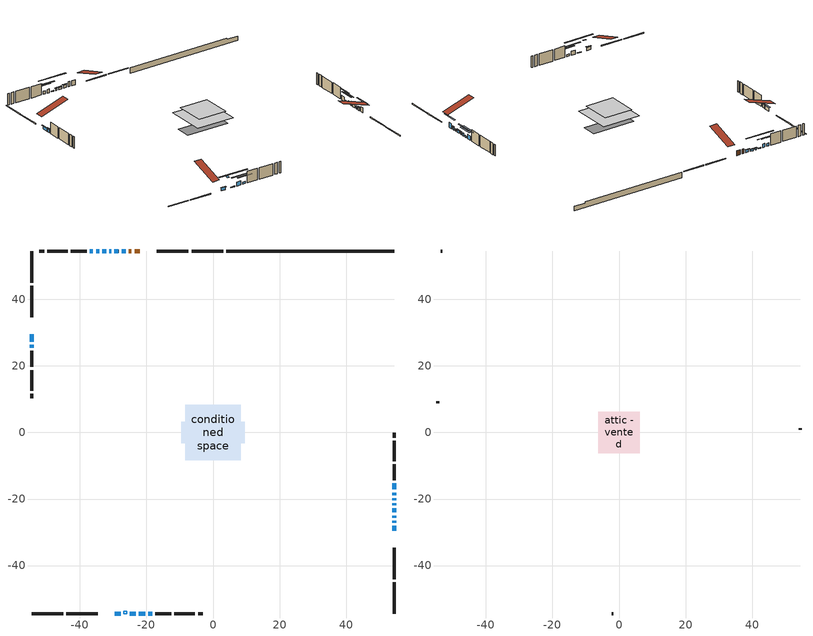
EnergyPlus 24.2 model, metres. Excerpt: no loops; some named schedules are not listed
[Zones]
conditioned space
 floor outside (Floor1 construction): -3.07,-3.07 -3.07,3.07 3.07,3.07 3.07,-3.07 z0.61
 floor adiabatic (AdiabaticFloorConstruction): -8.34,-8.34 -8.34,8.34 8.34,8.34 8.34,-8.34 z3.05
 floor foundation (Slab1 construction): -9.48,-3.17 -9.48,3.17 9.48,3.17 9.48,-3.17 z-1.68
 wall outside (RimJoist1 construction): 3.03,54.56 -6.46,54.56 / -54.56,-54.56 -45.07,-54.56 / -54.56,54.56 -54.56,45.07 / 54.56,-54.56 54.56,-45.07 z0.61:0.91
 wall outside (RimJoist2 construction): -7.39,54.56 -16.88,54.56 / -44.14,-54.56 -34.65,-54.56 / -54.56,44.14 -54.56,34.65 / 54.56,-44.14 54.56,-34.65 z0.61:0.91
 wall outside (AdiabaticWallConstruction 1): -21.95,54.56 -23.59,54.56 / -24.52,54.56 -25.33,54.56 z0.61:2.64
 wall outside (AdiabaticWallConstruction): 54.56,-29.58 54.56,-28.05 z0.61:2.74; 54.56,-27.12 54.56,-26.51 / 54.56,-24.05 54.56,-22.82 / 54.56,-21.9 54.56,-21.29 / -26.26,54.56 -27.48,54.56 / -29.58,-54.56 -27.75,-54.56 / -36.08,54.56 -37,54.56 z0.61:1.83; 54.56,-25.59 54.56,-24.97 / -28.4,54.56 -29.63,54.56 / -30.55,54.56 -31.17,54.56 / 54.56,-18.82 54.56,-18.06 z0.61:1.37; 54.56,-20.36 54.56,-19.75 / -54.56,29.58 -54.56,27.29 z0.61:1.98; -54.56,26.36 -54.56,25.44 / -34.24,54.56 -35.16,54.56 z0.61:2.14; -32.09,54.56 -33.31,54.56 / -25.03,-54.56 -23.2,-54.56 z0.61:0.92; 54.56,-17.13 54.56,-15.3 z0.61:2.44; -22.27,-54.56 -20.44,-54.56 z0.61:2.29; -19.51,-54.56 -18.29,-54.56 z0.61:1.53
 wall outside (Wall1 construction): -37.93,54.56 -42.74,54.56 / -17.36,-54.56 -12.55,-54.56 / -54.56,24.52 -54.56,19.7 / 54.56,-14.37 54.56,-9.56 z0.61:5.49
 wall outside (Wall2 construction): -43.67,54.56 -49.86,54.56 / -11.62,-54.56 -5.42,-54.56 / -54.56,18.78 -54.56,12.58 / 54.56,-8.63 54.56,-2.43 z0.61:5.49
 wall outside (Wall3 construction): -50.79,54.56 -52.16,54.56 / -4.5,-54.56 -3.13,-54.56 / -54.56,11.65 -54.56,10.28 / 54.56,-1.5 54.56,-0.13 z0.61:5.49
 wall foundation (FoundationWall1 construction): 3.96,54.56,-1.68 3.96,54.56,0.61 49.5,54.56,0.61 49.5,54.56,0.1 54.56,54.56,0.1 54.56,54.56,-1.68
 window (WindowConstruction): 54.56,-29.57 54.56,-28.05 z0.61:2.74
 window (WindowConstruction 8): 54.56,-27.12 54.56,-26.51 z0.61:1.83
 window (WindowConstruction 9): 54.56,-25.58 54.56,-24.97 z0.61:1.37
 window (WindowConstruction 10): 54.56,-24.04 54.56,-22.83 z0.61:1.83
 window (WindowConstruction 11): 54.56,-21.9 54.56,-21.29 z0.61:1.83
 window (WindowConstruction 12): -26.26,54.56 -27.48,54.56 z0.61:1.83
 window (WindowConstruction 13): -28.41,54.56 -29.63,54.56 z0.61:1.37
 window (WindowConstruction 14): -30.55,54.56 -31.16,54.56 z0.61:1.37
 window (WindowConstruction 1): 54.56,-20.36 54.56,-19.75 z0.61:1.98
 window (WindowConstruction 15): -29.57,-54.56 -27.75,-54.56 z0.61:1.83
 window (WindowConstruction 16): -54.56,29.57 -54.56,27.29 z0.61:1.98
 window (WindowConstruction 17): -54.56,26.36 -54.56,25.45 z0.61:2.13
 window (WindowConstruction 2): 54.56,-18.82 54.56,-18.06 z0.61:1.37
 window (WindowConstruction 18): -32.09,54.56 -33.31,54.56 z0.61:0.91
 window (WindowConstruction 19): -25.03,-54.56 -23.2,-54.56 z0.61:0.91
 window (WindowConstruction 3): 54.56,-17.13 54.56,-15.3 z0.61:2.44
 window (WindowConstruction 4): -34.24,54.56 -35.16,54.56 z0.61:2.13
 window (WindowConstruction 5): -36.08,54.56 -37,54.56 z0.61:1.83
 window (WindowConstruction 6): -22.27,-54.56 -20.44,-54.56 z0.61:2.29
 window (WindowConstruction 7): -19.51,-54.56 -18.29,-54.56 z0.61:1.52
 door (Door): -21.95,54.56 -23.59,54.56 z0.61:2.64
 door (Door 1): -24.52,54.56 -25.33,54.56 z0.61:2.64
 ceiling adiabatic (AdiabaticFloorConstruction): 8.34,-8.34 8.34,8.34 -8.34,8.34 -8.34,-8.34 z3.05
 roof outside (AdiabaticRoofConstruction): -25.95,-54.56,5.49 -25.95,-53.74,5.76 -26.82,-53.74,5.76 -26.82,-54.56,5.49
 skylight (SkylightConstruction): -25.96,-54.56,5.49 -25.96,-53.74,5.76 -26.82,-53.74,5.76 -26.82,-54.56,5.49
attic - vented
 floor to conditioned space (Floor2 construction Reversed): -6.27,-6.27 -6.27,6.27 6.27,6.27 6.27,-6.27 z5.49
 wall outside (Wall4 construction): -53.09,54.56 -53.63,54.56 / -2.2,-54.56 -1.66,-54.56 / -54.56,9.35 -54.56,8.82 / 54.56,0.79 54.56,1.33 z0.61:5.49
 roof outside (Roof1 construction): -21.02,54.56,5.49 -21.02,42.34,9.56 -17.8,42.34,9.56 -17.8,54.56,5.49; -30.5,-54.56,5.49 -30.5,-42.34,9.56 -33.72,-42.34,9.56 -33.72,-54.56,5.49; -54.56,30.5,5.49 -42.34,30.5,9.56 -42.34,33.72,9.56 -54.56,33.72,5.49; 54.56,-30.5,5.49 42.34,-30.5,9.56 42.34,-33.72,9.56 54.56,-33.72,5.49
shading: 54.56,-25.41 54.56,-32.21 54.97,-32.21 54.97,-25.41 z5.38; 54.56,-26.31 54.56,-27.32 54.97,-27.32 54.97,-26.31 z2.03; 54.56,-24.77 54.56,-25.78 54.97,-25.78 54.97,-24.77 z1.57; 54.56,-22.62 54.56,-24.25 54.97,-24.25 54.97,-22.62 z2.03; 54.56,-21.09 54.56,-22.1 54.97,-22.1 54.97,-21.09 z2.03; -27.68,54.56 -26.06,54.56 -26.06,54.97 -27.68,54.97 z2.03; -29.83,54.56 -28.2,54.56 -28.2,54.97 -29.83,54.97 z1.57; -31.36,54.56 -30.35,54.56 -30.35,54.97 -31.36,54.97 z1.57; 54.56,-17.11 54.56,-23 54.97,-23 54.97,-17.11 z4.62; -27.54,-54.56 -29.78,-54.56 -29.78,-54.97 -27.54,-54.97 z2.03; -54.56,27.09 -54.56,29.78 -54.97,29.78 -54.97,27.09 z2.18; -54.56,25.24 -54.56,26.56 -54.97,26.56 -54.97,25.24 z2.34; 54.56,-15.42 54.56,-21.46 54.97,-21.46 54.97,-15.42 z4.01; -39.1,54.56 -26.3,54.56 -26.3,54.97 -39.1,54.97 z6.71; -17.41,-54.56 -30.82,-54.56 -30.82,-54.97 -17.41,-54.97 z6.71; 54.56,-12.66 54.56,-19.77 54.97,-19.77 54.97,-12.66 z5.08; -37.79,54.56 -31.6,54.56 -31.6,54.97 -37.79,54.97 z4.77; -39.64,54.56 -33.44,54.56 -33.44,54.97 -39.64,54.97 z4.47; -17.8,-54.56 -24.91,-54.56 -24.91,-54.97 -17.8,-54.97 z4.93; -15.65,-54.56 -22.15,-54.56 -22.15,-54.97 -15.65,-54.97 z4.16
[Building]
Building 1: Terrain=Suburbs
[Site:Location]
Toronto Intl AP_ON: Latitude {deg}=43.68; Longitude {deg}=-79.63; Time Zone {hr}=-5; Elevation {m}=173; Keep Site Location Information=Yes
[Site:GroundTemperature:Shallow]
4.59119, 2.66285, 2.50842, 3.42352, 7.09712, 10.7536, 13.9236, 15.9317, 16.1023, 14.4691, 11.3799, 7.83558
[Site:WaterMainsTemperature]
Calculation Method=Schedule; Temperature Schedule=mains temperature schedule
[Material] Roughness=Rough; Thermal Absorptance=0.9
Name | Thickness {m} | Conductivity {W/m-K} | Density {kg/m3} | Specific Heat {J/kg-K} | Solar Absorptance | Visible Absorptance
asphalt or fiberglass shingles | 0.00635 | 0.162714 | 1121.4 | 1465.45 | 0.4 | 0.4
asphalt or fiberglass shingles 1 | 0.00635 | 0.162714 | 1121.4 | 1465.45 | 0.7 | 0.7
ceiling loosefill ins | 0.0846667 | 0.0480833 | 16.02 | 1046.75 | 0.7 | 0.7
ceiling stud and cavity | 0.1397 | 0.0990476 | 65.682 | 1177.47 | 0.7 | 0.7
concrete 4.0 in. | 0.1016 | 1.803125 | 2242.8 | 837.4 | 0.7 | 0.7
concrete 8.0 in. | 0.2032 | 1.803125 | 2242.8 | 837.4 | 0.7 | 0.7
door material | 0.04445 | 0.053851 | 512.64 | 1214.23 | 0.7 | 0.7
door material 1 | 0.04445 | 0.20624 | 512.64 | 1214.23 | 0.7 | 0.7
exterior vertical ins | 0.00200675 | 0.029427 | 32.04 | 1214.23 | 0.7 | 0.7
floor covering | 0.0127 | 0.0433444 | 54.468 | 1339.84 | 0.6 | 0.6
floor rigid ins | 0.103632 | 0.029427 | 32.04 | 1214.23 | 0.7 | 0.7
floor rigid ins 1; roof rigid ins; wall rigid ins 1 | 0.512978 | 0.029427 | 32.04 | 1214.23 | 0.7 | 0.7
floor stud and cavity | 0.1397 | 0.214312 | 92.3553 | 1139.71 | 0.7 | 0.7
floor stud and cavity 1 | 0.1397 | 1.75129 | 37.0049 | 1207.88 | 0.7 | 0.7
furniture material conditioned space 1 | 0.1524 | 0.115458 | 640.8 | 1214.23 | 0.6 | 0.6
gypsum board | 0.0127 | 0.160291 | 801 | 837.4 | 0.6 | 0.6
gypsum board 1 | 0.0127 | 0.160291 | 801 | 837.4 | 0.7 | 0.7
osb sheathing 0.5 in. | 0.0127 | 0.115458 | 512.64 | 1214.23 | 0.7 | 0.7
osb sheathing 0.75 in. | 0.01905 | 0.115458 | 512.64 | 1214.23 | 0.7 | 0.7
osb sheathing 2.0 in. | 0.0508 | 0.115458 | 512.64 | 1214.23 | 0.7 | 0.7
rim joist rigid ins; wall rigid ins | 0.051816 | 0.029427 | 32.04 | 1214.23 | 0.7 | 0.7
rim joist stud and cavity | 0.0508 | 0.0405436 | 125.044 | 1163.47 | 0.6 | 0.6
rim joist stud and cavity 1 | 0.0508 | 0.0448274 | 125.044 | 1163.47 | 0.6 | 0.6
roof stud and cavity | 0.18415 | 1.78685 | 37.0049 | 1207.88 | 0.6 | 0.6
wall stud and cavity | 0.1397 | 0.155262 | 139.0536 | 1170.24 | 0.7 | 0.7
wall stud and cavity 1 | 0.1397 | 0.156487 | 139.0536 | 1170.24 | 0.7 | 0.7
wall stud and cavity 2 | 0.1397 | 0.180727 | 139.0536 | 1170.24 | 0.7 | 0.7
wall stud and cavity 3 | 0.0889 | 6.9971 | 50.32683 | 1063.81 | 0.6 | 0.6
wall stud and cavity 4 | 0.0889 | 0.380278 | 52.3479 | 1209.89 | 0.7 | 0.7
wall stud and cavity 5 | 0.0889 | 0.391764 | 83.0341 | 1211.67 | 0.7 | 0.7
wood siding | 0.0254 | 0.102417 | 544.68 | 1172.36 | 0.4 | 0.4
wood siding 1 | 0.00254 | 0.102417 | 544.68 | 1172.36 | 0.4 | 0.4
wood siding 2; wood siding 3; wood siding 4 | 0.0254 | 0.102417 | 544.68 | 1172.36 | 0.7 | 0.7
[WindowMaterial:SimpleGlazingSystem]
Name | U-Factor {W/m2-K} | Solar Heat Gain Coefficient
SkylightMaterial | 3.58242 | 0.6652
WindowMaterial | 2.88953 | 0.69
WindowMaterial 1 | 3.06271 | 0.53
WindowMaterial 10 | 2.92076 | 0.67
WindowMaterial 11 | 2.96789 | 0.62
WindowMaterial 12 | 2.94859 | 0.64
WindowMaterial 13 | 2.99742 | 0.59
WindowMaterial 14 | 2.927009 | 0.66
WindowMaterial 15 | 3.06555 | 0.49
WindowMaterial 2 | 2.97187 | 0.61
WindowMaterial 3 | 2.8867 | 0.7
WindowMaterial 4 | 2.99458 | 0.6
WindowMaterial 5 | 2.93609 | 0.65
WindowMaterial 6 | 2.92474 | 0.66
WindowMaterial 7 | 2.97868 | 0.61
WindowMaterial 8 | 3.063281 | 0.53
WindowMaterial 9 | 2.98776 | 0.6
[Construction]
AdiabaticFloorConstruction: floor stud and cavity 1, floor rigid ins 1, osb sheathing 0.75 in., floor covering
AdiabaticRoofConstruction: asphalt or fiberglass shingles 1, roof rigid ins, osb sheathing 0.75 in., roof stud and cavity
AdiabaticWallConstruction: wood siding 3, wall rigid ins 1, wall stud and cavity 4, gypsum board
AdiabaticWallConstruction 1: wood siding 4, wall rigid ins 1, wall stud and cavity 4, gypsum board
Door: door material
Door 1: door material 1
Floor1 construction: floor stud and cavity, floor rigid ins, osb sheathing 0.75 in., floor covering
Floor2 construction Reversed: gypsum board, ceiling stud and cavity, ceiling loosefill ins
FoundationWall1 construction: concrete 8.0 in., gypsum board 1
furniture construction conditioned space 1: furniture material conditioned space 1
PartitionWallConstruction: gypsum board, wall stud and cavity 5, gypsum board
RimJoist1 construction: wood siding 2, rim joist rigid ins, osb sheathing 2.0 in., rim joist stud and cavity
RimJoist2 construction: wood siding 2, osb sheathing 2.0 in., rim joist stud and cavity 1
Roof1 construction: asphalt or fiberglass shingles
SkylightConstruction: SkylightMaterial
Slab1 construction: concrete 4.0 in.
Wall1 construction: wood siding, wall rigid ins, osb sheathing 0.5 in., wall stud and cavity, gypsum board
Wall2 construction: wood siding, wall rigid ins, osb sheathing 0.5 in., wall stud and cavity 1, gypsum board
Wall3 construction: wood siding, wall rigid ins, osb sheathing 0.5 in., wall stud and cavity 2, gypsum board
Wall4 construction: wood siding 1, wall stud and cavity 3
WindowConstruction: WindowMaterial
WindowConstruction 1: WindowMaterial 1
WindowConstruction 10: WindowMaterial 10
WindowConstruction 11; WindowConstruction 12: WindowMaterial 11
WindowConstruction 13: WindowMaterial 12
WindowConstruction 14; WindowConstruction 9: WindowMaterial 9
WindowConstruction 15; WindowConstruction 5: WindowMaterial 5
WindowConstruction 16: WindowMaterial 13
WindowConstruction 17: WindowMaterial 14
WindowConstruction 18; WindowConstruction 19: WindowMaterial 15
WindowConstruction 2: WindowMaterial 2
WindowConstruction 3: WindowMaterial 3
WindowConstruction 4: WindowMaterial 4
WindowConstruction 6: WindowMaterial 6
WindowConstruction 7: WindowMaterial 7
WindowConstruction 8: WindowMaterial 8
[Zone] Multiplier=1; Part of Total Floor Area=Yes
Name | Volume {m3}
attic - vented | 104.613
conditioned space | 1063
[Space]
Name | Zone | Volume {m3}
attic - vented 1 | attic - vented | 104.613
conditioned space 1 | conditioned space | 1063
[ZoneInfiltration:EffectiveLeakageArea]
infil attic - vented 1: Zone or Space=attic - vented 1; Schedule=Always On Discrete; Effective Air Leakage Area {cm2}=6504.69; Stack Coefficient=0.000622222; Wind Coefficient=1.68536e-05
[ZoneMixing]
whole house fan mix: Zone or Space=attic - vented; Schedule=Always On Continuous; Design Flow Rate Calculation Method=Flow/Zone; Design Flow Rate {m3/s}=0; Source Zone or Space=conditioned space
[SurfaceProperty:ExposedFoundationPerimeter]
Slab1: Exposed Perimeter Calculation Method=TotalExposedPerimeter; Total Exposed Perimeter {m}=50.598
[InternalMass] Zone or ZoneList=conditioned space; Space or SpaceList=conditioned space 1
Name | Construction | Surface Area {m2}
furniture mass conditioned space 1 | furniture construction conditioned space 1 | 174.456
partition wall mass | PartitionWallConstruction | 436.14
[Lights]
interior lighting: Zone or ZoneList or Space or SpaceList=conditioned space 1; Schedule=interior lighting schedule; Design Level Calculation Method=LightingLevel; Lighting Level {W}=343.2; Return Air Fraction=0; Fraction Radiant=0.6; Fraction Visible=0.2; Fraction Replaceable=1
[People]
occupants: Zone or ZoneList or Space or SpaceList=conditioned space 1; Number of People Schedule=occupants schedule; Number of People Calculation Method=People; Number of People=3; Fraction Radiant=0.314171; Sensible Heat Fraction=0.56303; Activity Level Schedule=occupants activity schedule; Carbon Dioxide Generation Rate {m3/s-W}=0; Enable ASHRAE 55 Comfort Warnings=No; Mean Radiant Temperature Calculation Type=EnclosureAveraged
[ElectricEquipment] Zone or ZoneList or Space or SpaceList=conditioned space 1; Design Level Calculation Method=EquipmentLevel
Name | Schedule | Design Level {W} | Fraction Latent | Fraction Radiant | Fraction Lost
clothes dryer | clothes dryer schedule | 140.772 | 0.015 | 0.081 | 0.85
clothes washer | clothes washer schedule | 32.1985 | 0.03 | 0.162 | 0.7
cooking range | cooking range schedule | 215.147 | 0.08 | 0.432 | 0.2
dishwasher | dishwasher schedule | 66.8632 | 0.3 | 0.18 | 0.4
fridge | fridge schedule | 72.9452 | 0 | 0.6 | 0
mech vent bath fan 0 | mech vent bath fan 0 schedule | 50.2 | 0 | 0 | 1
mech vent bath fan 1 | mech vent bath fan 1 schedule | 50.2 | 0 | 0 | 1
mech vent house fan | mech vent house fan schedule | 0.95 | 0 | 0 | 1
mech vent house fan cfis | mech vent house fan cfis schedule | 0 | 0 | 0 | 0
mech vent range fan 0 | mech vent range fan 0 schedule | 57 | 0 | 0 | 1
misc plug loads | misc plug loads schedule | 494.7 | 0.045 | 0.513 | 0.1
whole house fan | Always On Discrete | 0 | 0 | 0 | 1
[OtherEquipment] Zone or ZoneList or Space or SpaceList=conditioned space 1; Design Level Calculation Method=EquipmentLevel
Name | Fuel Type | Schedule | Design Level {W} | Fraction Latent | Fraction Radiant | Fraction Lost
clothes dryer 1 | Electricity | clothes dryer schedule | 0 | 0.015 | 0.081 | 0.85
cooking range 1 | Electricity | cooking range schedule | 0 | 0.08 | 0.432 | 0.2
general water use latent | None | general water use schedule | 62.594 | 1 | 0 | 0
general water use sensible | None | general water use schedule | -61.6891 | 0 | 0.6 | 0
mech vent house fan latent load | None | Always On Discrete | 0 | 1 | 0 | 0
mech vent house fan sensible load | None | Always On Discrete | 0 | 0 | 0 | 0
water heater energy adjustment1 | NaturalGas | Always On Discrete | 0.01 | 0 | 0 | 1
[ZoneInfiltration:DesignFlowRate] Zone or ZoneList or Space or SpaceList=conditioned space 1; Schedule=Always On Discrete; Design Flow Rate Calculation Method=Flow/Zone; Design Flow Rate {m3/s}=0
infil flow; natural vent flow; whole house fan flow
[Foundation:Kiva]
Foundation Kiva 1: Initial Indoor Air Temperature {C}=18; Wall Height Above Grade {m}=0.609996; Wall Depth Below Slab {m}=0.2032; Custom Block Material Name 1=exterior vertical ins; Custom Block Depth 1 {m}=2.28999; Custom Block X Position 1 {m}=0.2159; Custom Block Z Position 1 {m}=0
[Foundation:Kiva:Settings]
Soil Conductivity {W/m-K}=0.849921; Soil Density {kg/m3}=1842.3; Soil Specific Heat {J/kg-K}=418.7; Ground Solar Absorptivity=0.9; Ground Thermal Absorptivity=0.9; Ground Surface Roughness {m}=0.03; Far-Field Width {m}=40; Deep-Ground Boundary Condition=ZeroFlux; Deep-Ground Depth {m}=40; Minimum Cell Dimension {m}=0.2; Maximum Cell Growth Coefficient=3; Simulation Timestep=Timestep
[Exterior:Lights]
exterior lighting: Schedule=exterior lighting schedule; Design Level {W}=75.6
[Schedule:Constant]
Name | Hourly Value
Always On Continuous; mech vent house fan schedule; mech vent house fan cfis schedule; Always On Discrete | 1
occupants activity schedule | 117.228
fridge schedule | 0
[Schedule:Week:Daily]
interior lighting schedule Week Rule - Jan1-Jan27: interior lighting schedule day, interior lighting schedule day, interior lighting schedule day, interior lighting schedule day, interior lighting schedule day, interior lighting schedule day, interior lighting schedule day, interior lighting schedule default day, interior lighting schedule default day, interior lighting schedule default day, interior lighting schedule default day, interior lighting schedule default day
interior lighting schedule Week Rule - Jan28-Feb3: interior lighting schedule day, interior lighting schedule day, interior lighting schedule day, interior lighting schedule day, interior lighting schedule day 1, interior lighting schedule day 1, interior lighting schedule day 1, interior lighting schedule default day, interior lighting schedule default day, interior lighting schedule default day, interior lighting schedule default day, interior lighting schedule default day
interior lighting schedule Week Rule - Feb4-Feb24: interior lighting schedule day 1, interior lighting schedule day 1, interior lighting schedule day 1, interior lighting schedule day 1, interior lighting schedule day 1, interior lighting schedule day 1, interior lighting schedule day 1, interior lighting schedule default day, interior lighting schedule default day, interior lighting schedule default day, interior lighting schedule default day, interior lighting schedule default day
interior lighting schedule Week Rule - Feb25-Mar3: interior lighting schedule day 1, interior lighting schedule day 1, interior lighting schedule day 1, interior lighting schedule day 1, interior lighting schedule day 2, interior lighting schedule day 2, interior lighting schedule day 2, interior lighting schedule default day, interior lighting schedule default day, interior lighting schedule default day, interior lighting schedule default day, interior lighting schedule default day
interior lighting schedule Week Rule - Mar4-Mar31: interior lighting schedule day 2, interior lighting schedule day 2, interior lighting schedule day 2, interior lighting schedule day 2, interior lighting schedule day 2, interior lighting schedule day 2, interior lighting schedule day 2, interior lighting schedule default day, interior lighting schedule default day, interior lighting schedule default day, interior lighting schedule default day, interior lighting schedule default day
interior lighting schedule Week Rule - Apr1-Apr28: interior lighting schedule day 3, interior lighting schedule day 3, interior lighting schedule day 3, interior lighting schedule day 3, interior lighting schedule day 3, interior lighting schedule day 3, interior lighting schedule day 3, interior lighting schedule default day, interior lighting schedule default day, interior lighting schedule default day, interior lighting schedule default day, interior lighting schedule default day
interior lighting schedule Week Rule - Apr29-May5: interior lighting schedule day 3, interior lighting schedule day 3, interior lighting schedule day 4, interior lighting schedule day 4, interior lighting schedule day 4, interior lighting schedule day 4, interior lighting schedule day 4, interior lighting schedule default day, interior lighting schedule default day, interior lighting schedule default day, interior lighting schedule default day, interior lighting schedule default day
interior lighting schedule Week Rule - May6-May26: interior lighting schedule day 4, interior lighting schedule day 4, interior lighting schedule day 4, interior lighting schedule day 4, interior lighting schedule day 4, interior lighting schedule day 4, interior lighting schedule day 4, interior lighting schedule default day, interior lighting schedule default day, interior lighting schedule default day, interior lighting schedule default day, interior lighting schedule default day
interior lighting schedule Week Rule - May27-Jun2: interior lighting schedule day 4, interior lighting schedule day 4, interior lighting schedule day 4, interior lighting schedule day 4, interior lighting schedule day 4, interior lighting schedule day 5, interior lighting schedule day 5, interior lighting schedule default day, interior lighting schedule default day, interior lighting schedule default day, interior lighting schedule default day, interior lighting schedule default day
interior lighting schedule Week Rule - Jun3-Jun30: interior lighting schedule day 5, interior lighting schedule day 5, interior lighting schedule day 5, interior lighting schedule day 5, interior lighting schedule day 5, interior lighting schedule day 5, interior lighting schedule day 5, interior lighting schedule default day, interior lighting schedule default day, interior lighting schedule default day, interior lighting schedule default day, interior lighting schedule default day
interior lighting schedule Week Rule - Jul1-Jul28: interior lighting schedule day 6, interior lighting schedule day 6, interior lighting schedule day 6, interior lighting schedule day 6, interior lighting schedule day 6, interior lighting schedule day 6, interior lighting schedule day 6, interior lighting schedule default day, interior lighting schedule default day, interior lighting schedule default day, interior lighting schedule default day, interior lighting schedule default day
interior lighting schedule Week Rule - Jul29-Aug4: interior lighting schedule day 6, interior lighting schedule day 6, interior lighting schedule day 6, interior lighting schedule day 7, interior lighting schedule day 7, interior lighting schedule day 7, interior lighting schedule day 7, interior lighting schedule default day, interior lighting schedule default day, interior lighting schedule default day, interior lighting schedule default day, interior lighting schedule default day
interior lighting schedule Week Rule - Aug5-Aug25: interior lighting schedule day 7, interior lighting schedule day 7, interior lighting schedule day 7, interior lighting schedule day 7, interior lighting schedule day 7, interior lighting schedule day 7, interior lighting schedule day 7, interior lighting schedule default day, interior lighting schedule default day, interior lighting schedule default day, interior lighting schedule default day, interior lighting schedule default day
interior lighting schedule Week Rule - Aug26-Sep1: interior lighting schedule day 7, interior lighting schedule day 7, interior lighting schedule day 7, interior lighting schedule day 7, interior lighting schedule day 7, interior lighting schedule day 7, interior lighting schedule day 8, interior lighting schedule default day, interior lighting schedule default day, interior lighting schedule default day, interior lighting schedule default day, interior lighting schedule default day
interior lighting schedule Week Rule - Sep2-Sep29: interior lighting schedule day 8, interior lighting schedule day 8, interior lighting schedule day 8, interior lighting schedule day 8, interior lighting schedule day 8, interior lighting schedule day 8, interior lighting schedule day 8, interior lighting schedule default day, interior lighting schedule default day, interior lighting schedule default day, interior lighting schedule default day, interior lighting schedule default day
interior lighting schedule Week Rule - Sep30-Oct6: interior lighting schedule day 8, interior lighting schedule day 9, interior lighting schedule day 9, interior lighting schedule day 9, interior lighting schedule day 9, interior lighting schedule day 9, interior lighting schedule day 9, interior lighting schedule default day, interior lighting schedule default day, interior lighting schedule default day, interior lighting schedule default day, interior lighting schedule default day
interior lighting schedule Week Rule - Oct7-Oct27: interior lighting schedule day 9, interior lighting schedule day 9, interior lighting schedule day 9, interior lighting schedule day 9, interior lighting schedule day 9, interior lighting schedule day 9, interior lighting schedule day 9, interior lighting schedule default day, interior lighting schedule default day, interior lighting schedule default day, interior lighting schedule default day, interior lighting schedule default day
interior lighting schedule Week Rule - Oct28-Nov3: interior lighting schedule day 9, interior lighting schedule day 9, interior lighting schedule day 9, interior lighting schedule day 9, interior lighting schedule day 10, interior lighting schedule day 10, interior lighting schedule day 10, interior lighting schedule default day, interior lighting schedule default day, interior lighting schedule default day, interior lighting schedule default day, interior lighting schedule default day
interior lighting schedule Week Rule - Nov4-Nov24: interior lighting schedule day 10, interior lighting schedule day 10, interior lighting schedule day 10, interior lighting schedule day 10, interior lighting schedule day 10, interior lighting schedule day 10, interior lighting schedule day 10, interior lighting schedule default day, interior lighting schedule default day, interior lighting schedule default day, interior lighting schedule default day, interior lighting schedule default day
interior lighting schedule Week Rule - Nov25-Dec1: interior lighting schedule day 10, interior lighting schedule day 10, interior lighting schedule day 10, interior lighting schedule day 10, interior lighting schedule day 10, interior lighting schedule day 10, interior lighting schedule day 11, interior lighting schedule default day, interior lighting schedule default day, interior lighting schedule default day, interior lighting schedule default day, interior lighting schedule default day
interior lighting schedule Week Rule - Dec2-Dec31: interior lighting schedule day 11, interior lighting schedule day 11, interior lighting schedule day 11, interior lighting schedule day 11, interior lighting schedule day 11, interior lighting schedule day 11, interior lighting schedule day 11, interior lighting schedule default day, interior lighting schedule default day, interior lighting schedule default day, interior lighting schedule default day, interior lighting schedule default day
occupants schedule Week Rule - Jan1-Dec31: occupants schedule day, occupants schedule day, occupants schedule day, occupants schedule day, occupants schedule day, occupants schedule day, occupants schedule day, occupants schedule default day, occupants schedule default day, occupants schedule default day, occupants schedule default day, occupants schedule default day
clothes dryer schedule Week Rule - Jan1-Dec31: clothes dryer schedule day, clothes dryer schedule day, clothes dryer schedule day, clothes dryer schedule day, clothes dryer schedule day, clothes dryer schedule day, clothes dryer schedule day, clothes dryer schedule default day, clothes dryer schedule default day, clothes dryer schedule default day, clothes dryer schedule default day, clothes dryer schedule default day
clothes washer schedule Week Rule - Jan1-Dec31: clothes washer schedule day, clothes washer schedule day, clothes washer schedule day, clothes washer schedule day, clothes washer schedule day, clothes washer schedule day, clothes washer schedule day, clothes washer schedule default day, clothes washer schedule default day, clothes washer schedule default day, clothes washer schedule default day, clothes washer schedule default day
cooking range schedule Week Rule - Jan1-Dec31: cooking range schedule day, cooking range schedule day, cooking range schedule day, cooking range schedule day, cooking range schedule day, cooking range schedule day, cooking range schedule day, cooking range schedule default day, cooking range schedule default day, cooking range schedule default day, cooking range schedule default day, cooking range schedule default day
dishwasher schedule Week Rule - Jan1-Dec31: dishwasher schedule day, dishwasher schedule day, dishwasher schedule day, dishwasher schedule day, dishwasher schedule day, dishwasher schedule day, dishwasher schedule day, dishwasher schedule default day, dishwasher schedule default day, dishwasher schedule default day, dishwasher schedule default day, dishwasher schedule default day
mech vent bath fan 0 schedule Week Rule - Jan1-Dec31: mech vent bath fan 0 schedule day, mech vent bath fan 0 schedule day, mech vent bath fan 0 schedule day, mech vent bath fan 0 schedule day, mech vent bath fan 0 schedule day, mech vent bath fan 0 schedule day, mech vent bath fan 0 schedule day, mech vent bath fan 0 schedule default day, mech vent bath fan 0 schedule default day, mech vent bath fan 0 schedule default day, mech vent bath fan 0 schedule default day, mech vent bath fan 0 schedule default day
mech vent bath fan 1 schedule Week Rule - Jan1-Dec31: mech vent bath fan 1 schedule day, mech vent bath fan 1 schedule day, mech vent bath fan 1 schedule day, mech vent bath fan 1 schedule day, mech vent bath fan 1 schedule day, mech vent bath fan 1 schedule day, mech vent bath fan 1 schedule day, mech vent bath fan 1 schedule default day, mech vent bath fan 1 schedule default day, mech vent bath fan 1 schedule default day, mech vent bath fan 1 schedule default day, mech vent bath fan 1 schedule default day
mech vent range fan 0 schedule Week Rule - Jan1-Dec31: mech vent range fan 0 schedule day, mech vent range fan 0 schedule day, mech vent range fan 0 schedule day, mech vent range fan 0 schedule day, mech vent range fan 0 schedule day, mech vent range fan 0 schedule day, mech vent range fan 0 schedule day, mech vent range fan 0 schedule default day, mech vent range fan 0 schedule default day, mech vent range fan 0 schedule default day, mech vent range fan 0 schedule default day, mech vent range fan 0 schedule default day
misc plug loads schedule Week Rule - Jan1-Dec31: misc plug loads schedule day, misc plug loads schedule day, misc plug loads schedule day, misc plug loads schedule day, misc plug loads schedule day, misc plug loads schedule day, misc plug loads schedule day, misc plug loads schedule default day, misc plug loads schedule default day, misc plug loads schedule default day, misc plug loads schedule default day, misc plug loads schedule default day
general water use schedule Week Rule - Jan1-Dec31: general water use schedule day, general water use schedule day, general water use schedule day, general water use schedule day, general water use schedule day, general water use schedule day, general water use schedule day, general water use schedule default day, general water use schedule default day, general water use schedule default day, general water use schedule default day, general water use schedule default day
exterior lighting schedule Week Rule - Jan1-Jan27: exterior lighting schedule day, exterior lighting schedule day, exterior lighting schedule day, exterior lighting schedule day, exterior lighting schedule day, exterior lighting schedule day, exterior lighting schedule day, exterior lighting schedule default day, exterior lighting schedule default day, exterior lighting schedule default day, exterior lighting schedule default day, exterior lighting schedule default day
exterior lighting schedule Week Rule - Jan28-Feb3: exterior lighting schedule day, exterior lighting schedule day, exterior lighting schedule day, exterior lighting schedule day, exterior lighting schedule day 1, exterior lighting schedule day 1, exterior lighting schedule day 1, exterior lighting schedule default day, exterior lighting schedule default day, exterior lighting schedule default day, exterior lighting schedule default day, exterior lighting schedule default day
exterior lighting schedule Week Rule - Feb4-Feb24: exterior lighting schedule day 1, exterior lighting schedule day 1, exterior lighting schedule day 1, exterior lighting schedule day 1, exterior lighting schedule day 1, exterior lighting schedule day 1, exterior lighting schedule day 1, exterior lighting schedule default day, exterior lighting schedule default day, exterior lighting schedule default day, exterior lighting schedule default day, exterior lighting schedule default day
exterior lighting schedule Week Rule - Feb25-Mar3: exterior lighting schedule day 1, exterior lighting schedule day 1, exterior lighting schedule day 1, exterior lighting schedule day 1, exterior lighting schedule day 2, exterior lighting schedule day 2, exterior lighting schedule day 2, exterior lighting schedule default day, exterior lighting schedule default day, exterior lighting schedule default day, exterior lighting schedule default day, exterior lighting schedule default day
[Schedule:Year]
interior lighting schedule: interior lighting schedule Week Rule - Jan1-Jan27, 1, 1, 1, 27, interior lighting schedule Week Rule - Jan28-Feb3, 1, 28, 2, 3, interior lighting schedule Week Rule - Feb4-Feb24, 2, 4, 2, 24, interior lighting schedule Week Rule - Feb25-Mar3, 2, 25, 3, 3, interior lighting schedule Week Rule - Mar4-Mar31, 3, 4, 3, 31, interior lighting schedule Week Rule - Apr1-Apr28, 4, 1, 4, 28, interior lighting schedule Week Rule - Apr29-May5, 4, 29, 5, 5, interior lighting schedule Week Rule - May6-May26, 5, 6, 5, 26, interior lighting schedule Week Rule - May27-Jun2, 5, 27, 6, 2, interior lighting schedule Week Rule - Jun3-Jun30, 6, 3, 6, 30, interior lighting schedule Week Rule - Jul1-Jul28, 7, 1, 7, 28, interior lighting schedule Week Rule - Jul29-Aug4, 7, 29, 8, 4, interior lighting schedule Week Rule - Aug5-Aug25, 8, 5, 8, 25, interior lighting schedule Week Rule - Aug26-Sep1, 8, 26, 9, 1, interior lighting schedule Week Rule - Sep2-Sep29, 9, 2, 9, 29, interior lighting schedule Week Rule - Sep30-Oct6, 9, 30, 10, 6, interior lighting schedule Week Rule - Oct7-Oct27, 10, 7, 10, 27, interior lighting schedule Week Rule - Oct28-Nov3, 10, 28, 11, 3, interior lighting schedule Week Rule - Nov4-Nov24, 11, 4, 11, 24, interior lighting schedule Week Rule - Nov25-Dec1, 11, 25, 12, 1, interior lighting schedule Week Rule - Dec2-Dec31, 12, 2, 12, 31
occupants schedule: occupants schedule Week Rule - Jan1-Dec31, 1, 1, 12, 31
clothes dryer schedule: clothes dryer schedule Week Rule - Jan1-Dec31, 1, 1, 12, 31
clothes washer schedule: clothes washer schedule Week Rule - Jan1-Dec31, 1, 1, 12, 31
cooking range schedule: cooking range schedule Week Rule - Jan1-Dec31, 1, 1, 12, 31
dishwasher schedule: dishwasher schedule Week Rule - Jan1-Dec31, 1, 1, 12, 31
mech vent bath fan 0 schedule: mech vent bath fan 0 schedule Week Rule - Jan1-Dec31, 1, 1, 12, 31
mech vent bath fan 1 schedule: mech vent bath fan 1 schedule Week Rule - Jan1-Dec31, 1, 1, 12, 31
mech vent range fan 0 schedule: mech vent range fan 0 schedule Week Rule - Jan1-Dec31, 1, 1, 12, 31
misc plug loads schedule: misc plug loads schedule Week Rule - Jan1-Dec31, 1, 1, 12, 31
general water use schedule: general water use schedule Week Rule - Jan1-Dec31, 1, 1, 12, 31
exterior lighting schedule: exterior lighting schedule Week Rule - Jan1-Jan27, 1, 1, 1, 27, exterior lighting schedule Week Rule - Jan28-Feb3, 1, 28, 2, 3, exterior lighting schedule Week Rule - Feb4-Feb24, 2, 4, 2, 24, exterior lighting schedule Week Rule - Feb25-Mar3, 2, 25, 3, 3, exterior lighting schedule Week Rule - Mar4-Mar31, 3, 4, 3, 31, exterior lighting schedule Week Rule - Apr1-Apr28, 4, 1, 4, 28, exterior lighting schedule Week Rule - Apr29-May5, 4, 29, 5, 5, exterior lighting schedule Week Rule - May6-May26, 5, 6, 5, 26, exterior lighting schedule Week Rule - May27-Jun2, 5, 27, 6, 2, exterior lighting schedule Week Rule - Jun3-Jun30, 6, 3, 6, 30, exterior lighting schedule Week Rule - Jul1-Jul28, 7, 1, 7, 28, exterior lighting schedule Week Rule - Jul29-Aug4, 7, 29, 8, 4, exterior lighting schedule Week Rule - Aug5-Aug25, 8, 5, 8, 25, exterior lighting schedule Week Rule - Aug26-Sep1, 8, 26, 9, 1, exterior lighting schedule Week Rule - Sep2-Sep29, 9, 2, 9, 29, exterior lighting schedule Week Rule - Sep30-Oct6, 9, 30, 10, 6, exterior lighting schedule Week Rule - Oct7-Oct27, 10, 7, 10, 27, exterior lighting schedule Week Rule - Oct28-Nov3, 10, 28, 11, 3, exterior lighting schedule Week Rule - Nov4-Nov24, 11, 4, 11, 24, exterior lighting schedule Week Rule - Nov25-Dec1, 11, 25, 12, 1, exterior lighting schedule Week Rule - Dec2-Dec31, 12, 2, 12, 31
[Schedule:Compact]
mains temperature schedule: Through: 01/01, For: AllDays, Until: 24:00, 8.43722, Through: 01/02, For: AllDays, Until: 24:00, 8.37111, Through: 01/03, For: AllDays, Until: 24:00, 8.30611, Through: 01/04, For: AllDays, Until: 24:00, 8.24222, Through: 01/05, For: AllDays, Until: 24:00, 8.17944, Through: 01/06, For: AllDays, Until: 24:00, 8.11833, Through: 01/07, For: AllDays, Until: 24:00, 8.05833, Through: 01/08, For: AllDays, Until: 24:00, 7.99944, Through: 01/09, For: AllDays, Until: 24:00, 7.94222, Through: 01/10, For: AllDays, Until: 24:00, 7.88611, Through: 01/11, For: AllDays, Until: 24:00, 7.83167, Through: 01/12, For: AllDays, Until: 24:00, 7.77833, Through: 01/13, For: AllDays, Until: 24:00, 7.72611, Through: 01/14, For: AllDays, Until: 24:00, 7.67556, Through: 01/15, For: AllDays, Until: 24:00, 7.62667, Through: 01/16, For: AllDays, Until: 24:00, 7.57889, Through: 01/17, For: AllDays, Until: 24:00, 7.53278, Through: 01/18, For: AllDays, Until: 24:00, 7.48778, Through: 01/19, For: AllDays, Until: 24:00, 7.44444, Through: 01/20, For: AllDays, Until: 24:00, 7.40278, Through: 01/21, For: AllDays, Until: 24:00, 7.36278, Through: 01/22, For: AllDays, Until: 24:00, 7.32389, Through: 01/23, For: AllDays, Until: 24:00, 7.28667, Through: 01/24, For: AllDays, Until: 24:00, 7.25056, Through: 01/25, For: AllDays, Until: 24:00, 7.21667, Through: 01/26, For: AllDays, Until: 24:00, 7.18389, Through: 01/27, For: AllDays, Until: 24:00, 7.15278, Through: 01/28, For: AllDays, Until: 24:00, 7.12333, Through: 01/29, For: AllDays, Until: 24:00, 7.09556, Through: 01/30, For: AllDays, Until: 24:00, 7.06944, Through: 01/31, For: AllDays, Until: 24:00, 7.04444, Through: 02/01, For: AllDays, Until: 24:00, 7.02167, Through: 02/02, For: AllDays, Until: 24:00, 7, Through: 02/03, For: AllDays, Until: 24:00, 6.98, Through: 02/04, For: AllDays, Until: 24:00, 6.96222, Through: 02/05, For: AllDays, Until: 24:00, 6.94556, Through: 02/06, For: AllDays, Until: 24:00, 6.93056, Through: 02/07, For: AllDays, Until: 24:00, 6.91722, Through: 02/08, For: AllDays, Until: 24:00, 6.90556, Through: 02/09, For: AllDays, Until: 24:00, 6.89556, Through: 02/10, For: AllDays, Until: 24:00, 6.88722, Through: 02/11, For: AllDays, Until: 24:00, 6.88056, Through: 02/12, For: AllDays, Until: 24:00, 6.875, Through: 02/13, For: AllDays, Until: 24:00, 6.87167, Through: 02/14, For: AllDays, Until: 24:00, 6.87, Through: 02/15, For: AllDays, Until: 24:00, 6.87, Through: 02/16, For: AllDays, Until: 24:00, 6.87167, Through: 02/17, For: AllDays, Until: 24:00, 6.875, Through: 02/18, For: AllDays, Until: 24:00, 6.88, Through: 02/19, For: AllDays, Until: 24:00, 6.88611, Through: 02/20, For: AllDays, Until: 24:00, 6.89444, Through: 02/21, For: AllDays, Until: 24:00, 6.90444, Through: 02/22, For: AllDays, Until: 24:00, 6.91611, Through: 02/23, For: AllDays, Until: 24:00, 6.92889, Through: 02/24, For: AllDays, Until: 24:00, 6.94389, Through: 02/25, For: AllDays, Until: 24:00, 6.96056, Through: 02/26, For: AllDays, Until: 24:00, 6.97833, Through: 02/27, For: AllDays, Until: 24:00, 6.99833, Through: 02/28, For: AllDays, Until: 24:00, 7.01944, Through: 03/01, For: AllDays, Until: 24:00, 7.04222, Through: 03/02, For: AllDays, Until: 24:00, 7.06667, Through: 03/03, For: AllDays, Until: 24:00, 7.09278, Through: 03/04, For: AllDays, Until: 24:00, 7.12056, Through: 03/05, For: AllDays, Until: 24:00, 7.15, Through: 03/06, For: AllDays, Until: 24:00, 7.18111, Through: 03/07, For: AllDays, Until: 24:00, 7.21333, Through: 03/08, For: AllDays, Until: 24:00, 7.24722, Through: 03/09, For: AllDays, Until: 24:00, 7.28278, Through: 03/10, For: AllDays, Until: 24:00, 7.32, Through: 03/11, For: AllDays, Until: 24:00, 7.35889, Through: 03/12, For: AllDays, Until: 24:00, 7.39889, Through: 03/13, For: AllDays, Until: 24:00, 7.44056, Through: 03/14, For: AllDays, Until: 24:00, 7.48389, Through: 03/15, For: AllDays, Until: 24:00, 7.52833, Through: 03/16, For: AllDays, Until: 24:00, 7.57444, Through: 03/17, For: AllDays, Until: 24:00, 7.62222, Through: 03/18, For: AllDays, Until: 24:00, 7.67111, Through: 03/19, For: AllDays, Until: 24:00, 7.72111, Through: 03/20, For: AllDays, Until: 24:00, 7.77333, Through: 03/21, For: AllDays, Until: 24:00, 7.82611, Through: 03/22, For: AllDays, Until: 24:00, 7.88111, Through: 03/23, For: AllDays, Until: 24:00, 7.93667, Through: 03/24, For: AllDays, Until: 24:00, 7.99389, Through: 03/25, For: AllDays, Until: 24:00, 8.05278, Through: 03/26, For: AllDays, Until: 24:00, 8.11278, Through: 03/27, For: AllDays, Until: 24:00, 8.17389, Through: 03/28, For: AllDays, Until: 24:00, 8.23611, Through: 03/29, For: AllDays, Until: 24:00, 8.3, Through: 03/30, For: AllDays, Until: 24:00, 8.365, Through: 03/31, For: AllDays, Until: 24:00, 8.43111, Through: 04/01, For: AllDays, Until: 24:00, 8.49833, Through: 04/02, For: AllDays, Until: 24:00, 8.56722, Through: 04/03, For: AllDays, Until: 24:00, 8.63667, Through: 04/04, For: AllDays, Until: 24:00, 8.70778, Through: 04/05, For: AllDays, Until: 24:00, 8.77944, Through: 04/06, For: AllDays, Until: 24:00, 8.85278, Through: 04/07, For: AllDays, Until: 24:00, 8.92667, Through: 04/08, For: AllDays, Until: 24:00, 9.00222, Through: 04/09, For: AllDays, Until: 24:00, 9.07833, Through: 04/10, For: AllDays, Until: 24:00, 9.15556, Through: 04/11, For: AllDays, Until: 24:00, 9.23389, Through: 04/12, For: AllDays, Until: 24:00, 9.31278, Through: 04/13, For: AllDays, Until: 24:00, 9.39278, Through: 04/14, For: AllDays, Until: 24:00, 9.47389, Through: 04/15, For: AllDays, Until: 24:00, 9.55611, Through: 04/16, For: AllDays, Until: 24:00, 9.63833, Through: 04/17, For: AllDays, Until: 24:00, 9.72222, Through: 04/18, For: AllDays, Until: 24:00, 9.80667, Through: 04/19, For: AllDays, Until: 24:00, 9.89167, Through: 04/20, For: AllDays, Until: 24:00, 9.97778, Through: 04/21, For: AllDays, Until: 24:00, 10.0644, Through: 04/22, For: AllDays, Until: 24:00, 10.1517, Through: 04/23, For: AllDays, Until: 24:00, 10.24, Through: 04/24, For: AllDays, Until: 24:00, 10.3289, Through: 04/25, For: AllDays, Until: 24:00, 10.4183, Through: 04/26, For: AllDays, Until: 24:00, 10.5083, Through: 04/27, For: AllDays, Until: 24:00, 10.5989, Through: 04/28, For: AllDays, Until: 24:00, 10.69, Through: 04/29, For: AllDays, Until: 24:00, 10.7817, Through: 04/30, For: AllDays, Until: 24:00, 10.8739, Through: 05/01, For: AllDays, Until: 24:00, 10.9667, Through: 05/02, For: AllDays, Until: 24:00, 11.0594, Through: 05/03, For: AllDays, Until: 24:00, 11.1533, Through: 05/04, For: AllDays, Until: 24:00, 11.2472, Through: 05/05, For: AllDays, Until: 24:00, 11.3411, Through: 05/06, For: AllDays, Until: 24:00, 11.4361, Through: 05/07, For: AllDays, Until: 24:00, 11.5306, Through: 05/08, For: AllDays, Until: 24:00, 11.6261, Through: 05/09, For: AllDays, Until: 24:00, 11.7217, Through: 05/10, For: AllDays, Until: 24:00, 11.8172, Through: 05/11, For: AllDays, Until: 24:00, 11.9128, Through: 05/12, For: AllDays, Until: 24:00, 12.0089, Through: 05/13, For: AllDays, Until: 24:00, 12.105, Through: 05/14, For: AllDays, Until: 24:00, 12.2017, Through: 05/15, For: AllDays, Until: 24:00, 12.2978, Through: 05/16, For: AllDays, Until: 24:00, 12.3944, Through: 05/17, For: AllDays, Until: 24:00, 12.4906, Through: 05/18, For: AllDays, Until: 24:00, 12.5872, Through: 05/19, For: AllDays, Until: 24:00, 12.6833, Through: 05/20, For: AllDays, Until: 24:00, 12.78, Through: 05/21, For: AllDays, Until: 24:00, 12.8761, Through: 05/22, For: AllDays, Until: 24:00, 12.9722, Through: 05/23, For: AllDays, Until: 24:00, 13.0683, Through: 05/24, For: AllDays, Until: 24:00, 13.1639, Through: 05/25, For: AllDays, Until: 24:00, 13.2594, Through: 05/26, For: AllDays, Until: 24:00, 13.355, Through: 05/27, For: AllDays, Until: 24:00, 13.45, Through: 05/28, For: AllDays, Until: 24:00, 13.545, Through: 05/29, For: AllDays, Until: 24:00, 13.6394, Through: 05/30, For: AllDays, Until: 24:00, 13.7333, Through: 05/31, For: AllDays, Until: 24:00, 13.8272, Through: 06/01, For: AllDays, Until: 24:00, 13.9206, Through: 06/02, For: AllDays, Until: 24:00, 14.0139, Through: 06/03, For: AllDays, Until: 24:00, 14.1061, Through: 06/04, For: AllDays, Until: 24:00, 14.1983, Through: 06/05, For: AllDays, Until: 24:00, 14.2894, Through: 06/06, For: AllDays, Until: 24:00, 14.3806, Through: 06/07, For: AllDays, Until: 24:00, 14.4711, Through: 06/08, For: AllDays, Until: 24:00, 14.5606, Through: 06/09, For: AllDays, Until: 24:00, 14.65, Through: 06/10, For: AllDays, Until: 24:00, 14.7383, Through: 06/11, For: AllDays, Until: 24:00, 14.8267, Through: 06/12, For: AllDays, Until: 24:00, 14.9133, Through: 06/13, For: AllDays, Until: 24:00, 15, Through: 06/14, For: AllDays, Until: 24:00, 15.0856, Through: 06/15, For: AllDays, Until: 24:00, 15.1706, Through: 06/16, For: AllDays, Until: 24:00, 15.255, Through: 06/17, For: AllDays, Until: 24:00, 15.3383, Through: 06/18, For: AllDays, Until: 24:00, 15.4206, Through: 06/19, For: AllDays, Until: 24:00, 15.5022, Through: 06/20, For: AllDays, Until: 24:00, 15.5828, Through: 06/21, For: AllDays, Until: 24:00, 15.6628, Through: 06/22, For: AllDays, Until: 24:00, 15.7417, Through: 06/23, For: AllDays, Until: 24:00, 15.8194, Through: 06/24, For: AllDays, Until: 24:00, 15.8961, Through: 06/25, For: AllDays, Until: 24:00, 15.9722, Through: 06/26, For: AllDays, Until: 24:00, 16.0467, Through: 06/27, For: AllDays, Until: 24:00, 16.1206, Through: 06/28, For: AllDays, Until: 24:00, 16.1933, Through: 06/29, For: AllDays, Until: 24:00, 16.265, Through: 06/30, For: AllDays, Until: 24:00, 16.3356, Through: 07/01, For: AllDays, Until: 24:00, 16.4044, Through: 07/02, For: AllDays, Until: 24:00, 16.4728, Through: 07/03, For: AllDays, Until: 24:00, 16.54, Through: 07/04, For: AllDays, Until: 24:00, 16.6056, Through: 07/05, For: AllDays, Until: 24:00, 16.67, Through: 07/06, For: AllDays, Until: 24:00, 16.7333, Through: 07/07, For: AllDays, Until: 24:00, 16.7956, Through: 07/08, For: AllDays, Until: 24:00, 16.8561, Through: 07/09, For: AllDays, Until: 24:00, 16.9156, Through: 07/10, For: AllDays, Until: 24:00, 16.9739, Through: 07/11, For: AllDays, Until: 24:00, 17.0306, Through: 07/12, For: AllDays, Until: 24:00, 17.0861, Through: 07/13, For: AllDays, Until: 24:00, 17.14, Through: 07/14, For: AllDays, Until: 24:00, 17.1928, Through: 07/15, For: AllDays, Until: 24:00, 17.2439, Through: 07/16, For: AllDays, Until: 24:00, 17.2939, Through: 07/17, For: AllDays, Until: 24:00, 17.3422, Through: 07/18, For: AllDays, Until: 24:00, 17.3894, Through: 07/19, For: AllDays, Until: 24:00, 17.435, Through: 07/20, For: AllDays, Until: 24:00, 17.4794, Through: 07/21, For: AllDays, Until: 24:00, 17.5217, Through: 07/22, For: AllDays, Until: 24:00, 17.5628, Through: 07/23, For: AllDays, Until: 24:00, 17.6028, Through: 07/24, For: AllDays, Until: 24:00, 17.6406, Through: 07/25, For: AllDays, Until: 24:00, 17.6772, Through: 07/26, For: AllDays, Until: 24:00, 17.7122, Through: 07/27, For: AllDays, Until: 24:00, 17.7456, Through: 07/28, For: AllDays, Until: 24:00, 17.7778, Through: 07/29, For: AllDays, Until: 24:00, 17.8078, Through: 07/30, For: AllDays, Until: 24:00, 17.8367, Through: 07/31, For: AllDays, Until: 24:00, 17.8639, Through: 08/01, For: AllDays, Until: 24:00, 17.8894, Through: 08/02, For: AllDays, Until: 24:00, 17.9133, Through: 08/03, For: AllDays, Until: 24:00, 17.9361, Through: 08/04, For: AllDays, Until: 24:00, 17.9567, Through: 08/05, For: AllDays, Until: 24:00, 17.9756, Through: 08/06, For: AllDays, Until: 24:00, 17.9933, Through: 08/07, For: AllDays, Until: 24:00, 18.0089, Through: 08/08, For: AllDays, Until: 24:00, 18.0233, Through: 08/09, For: AllDays, Until: 24:00, 18.0361, Through: 08/10, For: AllDays, Until: 24:00, 18.0467, Through: 08/11, For: AllDays, Until: 24:00, 18.0561, Through: 08/12, For: AllDays, Until: 24:00, 18.0639, Through: 08/13, For: AllDays, Until: 24:00, 18.07, Through: 08/14, For: AllDays, Until: 24:00, 18.0739, Through: 08/15, For: AllDays, Until: 24:00, 18.0767, Through: 08/16, For: AllDays, Until: 24:00, 18.0778, Through: 08/17, For: AllDays, Until: 24:00, 18.0772, Through: 08/18, For: AllDays, Until: 24:00, 18.075, Through: 08/19, For: AllDays, Until: 24:00, 18.0706, Through: 08/20, For: AllDays, Until: 24:00, 18.065, Through: 08/21, For: AllDays, Until: 24:00, 18.0578, Through: 08/22, For: AllDays, Until: 24:00, 18.0489, Through: 08/23, For: AllDays, Until: 24:00, 18.0383, Through: 08/24, For: AllDays, Until: 24:00, 18.0261, Through: 08/25, For: AllDays, Until: 24:00, 18.0122, Through: 08/26, For: AllDays, Until: 24:00, 17.9967, Through: 08/27, For: AllDays, Until: 24:00, 17.9794, Through: 08/28, For: AllDays, Until: 24:00, 17.9606, Through: 08/29, For: AllDays, Until: 24:00, 17.9406, Through: 08/30, For: AllDays, Until: 24:00, 17.9183, Through: 08/31, For: AllDays, Until: 24:00, 17.8944, Through: 09/01, For: AllDays, Until: 24:00, 17.8694, Through: 09/02, For: AllDays, Until: 24:00, 17.8428, Through: 09/03, For: AllDays, Until: 24:00, 17.8139, Through: 09/04, For: AllDays, Until: 24:00, 17.7839, Through: 09/05, For: AllDays, Until: 24:00, 17.7522, Through: 09/06, For: AllDays, Until: 24:00, 17.7194, Through: 09/07, For: AllDays, Until: 24:00, 17.6844, Through: 09/08, For: AllDays, Until: 24:00, 17.6483, Through: 09/09, For: AllDays, Until: 24:00, 17.6106, Through: 09/10, For: AllDays, Until: 24:00, 17.5711, Through: 09/11, For: AllDays, Until: 24:00, 17.5306, Through: 09/12, For: AllDays, Until: 24:00, 17.4883, Through: 09/13, For: AllDays, Until: 24:00, 17.4444, Through: 09/14, For: AllDays, Until: 24:00, 17.3989, Through: 09/15, For: AllDays, Until: 24:00, 17.3522, Through: 09/16, For: AllDays, Until: 24:00, 17.3039, Through: 09/17, For: AllDays, Until: 24:00, 17.2544, Through: 09/18, For: AllDays, Until: 24:00, 17.2033, Through: 09/19, For: AllDays, Until: 24:00, 17.1511, Through: 09/20, For: AllDays, Until: 24:00, 17.0972, Through: 09/21, For: AllDays, Until: 24:00, 17.0422, Through: 09/22, For: AllDays, Until: 24:00, 16.9856, Through: 09/23, For: AllDays, Until: 24:00, 16.9278, Through: 09/24, For: AllDays, Until: 24:00, 16.8683, Through: 09/25, For: AllDays, Until: 24:00, 16.8078, Through: 09/26, For: AllDays, Until: 24:00, 16.7461, Through: 09/27, For: AllDays, Until: 24:00, 16.6833, Through: 09/28, For: AllDays, Until: 24:00, 16.6189, Through: 09/29, For: AllDays, Until: 24:00, 16.5533, Through: 09/30, For: AllDays, Until: 24:00, 16.4867, Through: 10/01, For: AllDays, Until: 24:00, 16.4189, Through: 10/02, For: AllDays, Until: 24:00, 16.3494, Through: 10/03, For: AllDays, Until: 24:00, 16.2794, Through: 10/04, For: AllDays, Until: 24:00, 16.2083, Through: 10/05, For: AllDays, Until: 24:00, 16.1356, Through: 10/06, For: AllDays, Until: 24:00, 16.0622, Through: 10/07, For: AllDays, Until: 24:00, 15.9878, Through: 10/08, For: AllDays, Until: 24:00, 15.9117, Through: 10/09, For: AllDays, Until: 24:00, 15.835, Through: 10/10, For: AllDays, Until: 24:00, 15.7578, Through: 10/11, For: AllDays, Until: 24:00, 15.6789, Through: 10/12, For: AllDays, Until: 24:00, 15.5994, Through: 10/13, For: AllDays, Until: 24:00, 15.5189, Through: 10/14, For: AllDays, Until: 24:00, 15.4372, Through: 10/15, For: AllDays, Until: 24:00, 15.355, Through: 10/16, For: AllDays, Until: 24:00, 15.2722, Through: 10/17, For: AllDays, Until: 24:00, 15.1878, Through: 10/18, For: AllDays, Until: 24:00, 15.1033, Through: 10/19, For: AllDays, Until: 24:00, 15.0178, Through: 10/20, For: AllDays, Until: 24:00, 14.9317, Through: 10/21, For: AllDays, Until: 24:00, 14.8444, Through: 10/22, For: AllDays, Until: 24:00, 14.7567, Through: 10/23, For: AllDays, Until: 24:00, 14.6683, Through: 10/24, For: AllDays, Until: 24:00, 14.5794, Through: 10/25, For: AllDays, Until: 24:00, 14.4894, Through: 10/26, For: AllDays, Until: 24:00, 14.3994, Through: 10/27, For: AllDays, Until: 24:00, 14.3083, Through: 10/28, For: AllDays, Until: 24:00, 14.2172, Through: 10/29, For: AllDays, Until: 24:00, 14.125, Through: 10/30, For: AllDays, Until: 24:00, 14.0328, Through: 10/31, For: AllDays, Until: 24:00, 13.94, Through: 11/01, For: AllDays, Until: 24:00, 13.8467, Through: 11/02, For: AllDays, Until: 24:00, 13.7528, Through: 11/03, For: AllDays, Until: 24:00, 13.6589, Through: 11/04, For: AllDays, Until: 24:00, 13.5644, Through: 11/05, For: AllDays, Until: 24:00, 13.4694, Through: 11/06, For: AllDays, Until: 24:00, 13.3744, Through: 11/07, For: AllDays, Until: 24:00, 13.2794, Through: 11/08, For: AllDays, Until: 24:00, 13.1839, Through: 11/09, For: AllDays, Until: 24:00, 13.0878, Through: 11/10, For: AllDays, Until: 24:00, 12.9922, Through: 11/11, For: AllDays, Until: 24:00, 12.8961, Through: 11/12, For: AllDays, Until: 24:00, 12.7994, Through: 11/13, For: AllDays, Until: 24:00, 12.7033, Through: 11/14, For: AllDays, Until: 24:00, 12.6072, Through: 11/15, For: AllDays, Until: 24:00, 12.5106, Through: 11/16, For: AllDays, Until: 24:00, 12.4139, Through: 11/17, For: AllDays, Until: 24:00, 12.3178, Through: 11/18, For: AllDays, Until: 24:00, 12.2211, Through: 11/19, For: AllDays, Until: 24:00, 12.125, Through: 11/20, For: AllDays, Until: 24:00, 12.0289, Through: 11/21, For: AllDays, Until: 24:00, 11.9328, Through: 11/22, For: AllDays, Until: 24:00, 11.8367, Through: 11/23, For: AllDays, Until: 24:00, 11.7411, Through: 11/24, For: AllDays, Until: 24:00, 11.6456, Through: 11/25, For: AllDays, Until: 24:00, 11.5506, Through: 11/26, For: AllDays, Until: 24:00, 11.4556, Through: 11/27, For: AllDays, Until: 24:00, 11.3606, Through: 11/28, For: AllDays, Until: 24:00, 11.2667, Through: 11/29, For: AllDays, Until: 24:00, 11.1722, Through: 11/30, For: AllDays, Until: 24:00, 11.0789, Through: 12/01, For: AllDays, Until: 24:00, 10.9856, Through: 12/02, For: AllDays, Until: 24:00, 10.8928, Through: 12/03, For: AllDays, Until: 24:00, 10.8006, Through: 12/04, For: AllDays, Until: 24:00, 10.7089, Through: 12/05, For: AllDays, Until: 24:00, 10.6178, Through: 12/06, For: AllDays, Until: 24:00, 10.5267, Through: 12/07, For: AllDays, Until: 24:00, 10.4367, Through: 12/08, For: AllDays, Until: 24:00, 10.3472, Through: 12/09, For: AllDays, Until: 24:00, 10.2583, Through: 12/10, For: AllDays, Until: 24:00, 10.17, Through: 12/11, For: AllDays, Until: 24:00, 10.0822, Through: 12/12, For: AllDays, Until: 24:00, 9.99556, Through: 12/13, For: AllDays, Until: 24:00, 9.90944, Through: 12/14, For: AllDays, Until: 24:00, 9.82389, Through: 12/15, For: AllDays, Until: 24:00, 9.73944, Through: 12/16, For: AllDays, Until: 24:00, 9.65556, Through: 12/17, For: AllDays, Until: 24:00, 9.57278, Through: 12/18, For: AllDays, Until: 24:00, 9.49056, Through: 12/19, For: AllDays, Until: 24:00, 9.40944, Through: 12/20, For: AllDays, Until: 24:00, 9.32944, Through: 12/21, For: AllDays, Until: 24:00, 9.25, Through: 12/22, For: AllDays, Until: 24:00, 9.17167, Through: 12/23, For: AllDays, Until: 24:00, 9.09389, Through: 12/24, For: AllDays, Until: 24:00, 9.01778, Through: 12/25, For: AllDays, Until: 24:00, 8.94222, Through: 12/26, For: AllDays, Until: 24:00, 8.86778, Through: 12/27, For: AllDays, Until: 24:00, 8.79444, Through: 12/28, For: AllDays, Until: 24:00, 8.72222, Through: 12/29, For: AllDays, Until: 24:00, 8.65111, Through: 12/30, For: AllDays, Until: 24:00, 8.58167, Through: 12/31, For: AllDays, Until: 24:00, 8.51278
